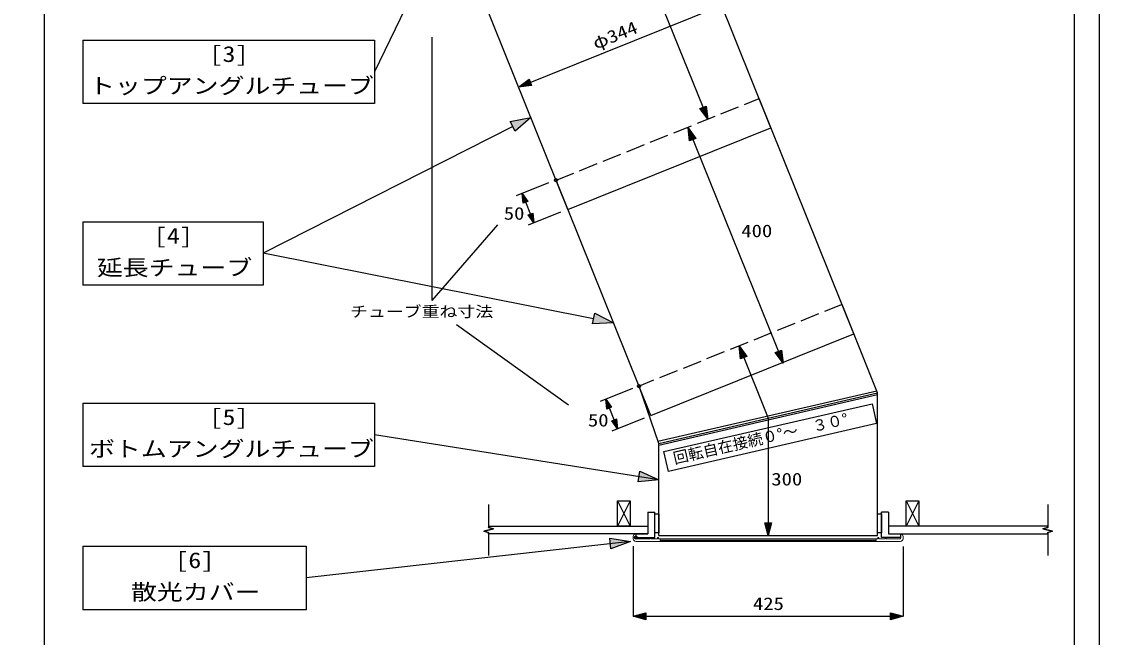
# Model space of a CAD drawing. Units: millimetres at full size, sheet at 1:10; details may follow other scales. Extents: x -2254 to 1746, y -1417 to 1383.
# Drawn here: x 48 to 1746, y -445 to 526 of the extents above; entities that cross this region are included whole.
import ezdxf
from ezdxf.enums import TextEntityAlignment as Align

# ---------------------------------------------------------------- set-up
doc = ezdxf.new("R2010")
doc.units = ezdxf.units.MM
doc.header["$LTSCALE"] = 10
doc.header["$PDMODE"] = 32
doc.header["$PDSIZE"] = 5
doc.linetypes.add('DASHED3', pattern=[4, 3, -1])
for name, color, linetype in [('8-0', 7, 'Continuous'), ('F-6', 7, 'Continuous'), ('F-7', 7, 'Continuous'), ('F-8', 7, 'Continuous')]:
    doc.layers.add(name, color=color, linetype=linetype)
doc.layers.add('F-C', color=7, linetype='Continuous', lineweight=18)
doc.styles.add('ＭＳ ゴシック', font='')
doc.styles.get('ＭＳ ゴシック').set_extended_font_data('MS Gothic')

msp = doc.modelspace()

# ---------------------------------------------------------------- linework, layer by layer
at = {"layer": '8-0'}
msp.add_lwpolyline([(-2253.7, -1416.93), (1746.3, -1416.93), (1746.3, 1383.07), (-2253.7, 1383.07)], close=True, dxfattribs=at)
at = {"layer": 'F-6'}
for p, q in [((783.96, -235.32), (783.96, -271.57)), ((986.95, -229.57), (1006.95, -269.57)), ((986.95, -229.57), (1006.95, -229.57)), ((986.95, -229.57), (1006.95, -269.57)), ((986.95, -229.57), (1006.95, -229.57)), ((1006.95, -229.57), (1006.95, -269.57)), ((1006.95, -229.57), (1006.95, -269.57)), ((1461.82, -229.57), (1441.82, -269.57)), ((1441.82, -229.57), (1461.82, -269.57)), ((1441.82, -269.57), (1441.82, -229.57)), ((1441.82, -229.57), (1461.82, -269.57)), ((1441.82, -269.57), (1441.82, -229.57)), ((1441.82, -229.57), (1461.82, -229.57)), ((1461.82, -229.57), (1461.82, -269.57)), ((1461.82, -229.57), (1461.82, -269.57)), ((1664.81, -235.32), (1664.81, -271.57)), ((783.96, -271.57), (784.87, -269.57)), ((783.96, -269.57), (1034.87, -269.57)), ((783.96, -271.57), (791.46, -273.57)), ((791.46, -273.57), (783.96, -271.57)), ((1006.95, -269.57), (986.95, -269.57)), ((1006.95, -269.57), (986.95, -269.57)), ((1034.87, -269.57), (1034.87, -281.57)), ((1034.87, -269.57), (1034.87, -281.57)), ((1034.87, -269.57), (1034.87, -281.57)), ((1664.81, -269.57), (1413.9, -269.57)), ((1413.9, -269.57), (1413.9, -281.57)), ((1461.82, -269.57), (1441.82, -269.57)), ((1461.82, -269.57), (1441.82, -269.57)), ((1664.81, -271.57), (1657.31, -273.57)), ((1657.31, -273.57), (1664.81, -271.57)), ((1664.81, -271.57), (1663.9, -269.57)), ((791.46, -273.57), (776.46, -277.57)), ((776.46, -277.57), (791.46, -273.57)), ((776.46, -277.57), (783.96, -279.57)), ((783.96, -279.57), (776.46, -277.57)), ((783.96, -279.57), (783.96, -315.82)), ((783.96, -281.57), (783.96, -279.57)), ((1034.87, -281.57), (783.96, -281.57)), ((1413.9, -281.57), (1664.81, -281.57)), ((1657.31, -273.57), (1672.31, -277.57)), ((1672.31, -277.57), (1657.31, -273.57)), ((1672.31, -277.57), (1664.81, -279.57)), ((1664.81, -279.57), (1672.31, -277.57)), ((1664.81, -279.57), (1664.81, -315.82)), ((1664.81, -281.57), (1664.81, -279.57))]:
    msp.add_line(p, q, dxfattribs=at)
for points in [[(1006.95, -229.57), (986.95, -269.57), (986.95, -229.57)], [(1006.95, -229.57), (986.95, -269.57), (986.95, -229.57)], [(1441.82, -229.57), (1461.82, -229.57), (1441.82, -269.57)]]:
    msp.add_lwpolyline(points, dxfattribs=at)
at = {"layer": 'F-7'}
for p, q in [((1228.8, 358.07), (1079.47, 729.15)), ((998.48, 696.55), (1129.14, 371.86)), ((908.9, 229.33), (759.57, 600.41)), ((831.16, 422.53), (1151.06, 551.26)), ((831.16, 422.53), (847.91, 434.7)), ((851.75, 424.69), (831.16, 422.53)), ((847.91, 434.7), (851.75, 424.69)), ((1116.97, 388.61), (1126.98, 392.45)), ((1126.98, 392.45), (1129.14, 371.86)), ((1359.47, 33.37), (1210.14, 404.45)), ((1129.14, 371.86), (1116.97, 388.61)), ((908.9, 229.33), (1228.8, 358.07)), ((1100.64, 337.67), (1098.48, 358.26)), ((1098.48, 358.26), (1110.65, 341.51)), ((1098.48, 358.26), (1247.81, -12.82)), ((1110.65, 341.51), (1100.64, 337.67)), ((1039.57, -95.36), (890.24, 275.72)), ((878.58, 271.56), (827.56, 251.03)), ((838.22, 239.21), (836.6, 254.66)), ((836.6, 254.66), (845.73, 242.1)), ((836.6, 254.66), (855.26, 208.28)), ((845.73, 242.1), (838.22, 239.21)), ((846.13, 220.85), (853.64, 223.73)), ((855.26, 208.28), (846.13, 220.85)), ((897.25, 225.18), (846.23, 204.64)), ((853.64, 223.73), (855.26, 208.28)), ((1396.78, -59.36), (1340.8, 79.76)), ((1039.57, -95.36), (1359.47, 33.37)), ((1180.75, -6.12), (1178.58, 14.48)), ((1178.58, 14.48), (1190.75, -2.27)), ((1178.58, 14.48), (1224.38, -99.34)), ((1235.64, 3.93), (1245.65, 7.77)), ((1247.81, -12.82), (1235.64, 3.93)), ((1245.65, 7.77), (1247.81, -12.82)), ((1190.75, -2.27), (1180.75, -6.12)), ((1021.28, -48.82), (1020.93, -48.97)), ((1010.58, -52.77), (959.56, -73.3)), ((1050.53, -135.39), (1395.78, -56.09)), ((1051.98, -139.32), (1396.78, -59.36)), ((1396.78, -62.84), (1052.27, -142.73)), ((1396.78, -284.36), (1396.78, -59.36)), ((970.22, -85.12), (968.6, -69.67)), ((968.6, -69.67), (977.73, -82.24)), ((968.6, -69.67), (987.26, -116.05)), ((977.73, -82.24), (970.22, -85.12)), ((1059.98, -152.18), (1388.07, -76.82)), ((1388.07, -76.82), (1395.23, -108.01)), ((978.13, -103.48), (985.64, -100.6)), ((1029.25, -99.16), (978.23, -119.69)), ((985.64, -100.6), (987.26, -116.05)), ((1224.38, -99.34), (1224.38, -264.36)), ((987.26, -116.05), (978.13, -103.48)), ((1395.23, -108.01), (1067.14, -183.37)), ((1067.14, -183.37), (1059.98, -152.18)), ((1034.87, -247.76), (1046, -247.76)), ((1034.87, -247.76), (1034.87, -281.57)), ((1046, -287.53), (1046, -247.76)), ((1046, -280.04), (1046, -249.92)), ((1046, -249.92), (1051.98, -249.92)), ((1051.98, -249.92), (1051.98, -280.04)), ((1396.78, -280.04), (1396.78, -249.92)), ((1396.78, -249.92), (1402.77, -249.92)), ((1413.9, -247.76), (1402.77, -247.76)), ((1402.77, -287.53), (1402.77, -247.76)), ((1402.77, -249.92), (1402.77, -280.04)), ((1413.9, -247.76), (1413.9, -281.57)), ((1219.03, -264.36), (1229.74, -264.36)), ((1224.38, -284.36), (1219.03, -264.36)), ((1229.74, -264.36), (1224.38, -284.36)), ((1034.87, -281.57), (1015.9, -281.57)), ((1016.18, -281.57), (1034.87, -281.57)), ((1016.18, -281.57), (1034.87, -281.57)), ((1051.98, -280.04), (1046, -280.04)), ((1051.98, -284.36), (1396.78, -284.36)), ((1402.77, -280.04), (1396.78, -280.04)), ((1413.9, -281.57), (1432.87, -281.57)), ((1011.91, -301.34), (1011.91, -411.65)), ((1436.91, -301.42), (1436.91, -411.65)), ((1011.91, -411.65), (1031.91, -406.29)), ((1031.91, -406.29), (1031.91, -417.01)), ((1416.92, -406.29), (1436.91, -411.65)), ((1416.92, -417.01), (1416.92, -406.29)), ((1031.91, -417.01), (1011.91, -411.65)), ((1011.91, -411.65), (1436.91, -411.65)), ((1436.91, -411.65), (1416.92, -417.01))]:
    msp.add_line(p, q, dxfattribs=at)
at = {"layer": 'F-7', "linetype": 'DASHED3'}
for p, q in [((890.24, 275.72), (1210.14, 404.45)), ((1340.8, 79.76), (1020.93, -48.97))]:
    msp.add_line(p, q, dxfattribs=at)
at = {"layer": 'F-7'}
for points in [[(1051.98, -284.36), (1051.98, -139.32), (1020.93, -48.97)], [(1015.9, -281.57), (1015.9, -287.53), (1046, -287.53)], [(1432.87, -281.57), (1432.87, -287.53), (1402.77, -287.53)]]:
    msp.add_lwpolyline(points, dxfattribs=at)
for p in [(890.24, 275.72), (890.24, 275.72), (1020.9, -48.98)]:
    msp.add_point(p, dxfattribs=at)
for points in [[(831.16, 422.53), (847.91, 434.7), (851.75, 424.69)], [(1129.14, 371.86), (1116.97, 388.61), (1126.98, 392.45)], [(1098.48, 358.26), (1110.65, 341.51), (1100.64, 337.67)], [(836.6, 254.66), (845.73, 242.1), (838.22, 239.21)], [(855.26, 208.28), (846.13, 220.85), (853.64, 223.73)], [(1178.58, 14.48), (1190.75, -2.27), (1180.75, -6.12)], [(1247.81, -12.82), (1235.64, 3.93), (1245.65, 7.77)], [(968.6, -69.67), (977.73, -82.24), (970.22, -85.12)], [(987.26, -116.05), (978.13, -103.48), (985.64, -100.6)], [(1224.38, -284.36), (1219.03, -264.36), (1229.74, -264.36)], [(1011.91, -411.65), (1031.91, -406.29), (1031.91, -417.01)], [(1436.91, -411.65), (1416.92, -417.01), (1416.92, -406.29)]]:
    msp.add_solid(points, dxfattribs=at)
at = {"layer": 'F-8'}
for p, q in [((83.85, 1343.07), (83.85, -536.93)), ((729.54, 706.9), (604.43, 446.52)), ((144.55, 496.52), (144.55, 396.52)), ((694.81, 500.86), (694.81, 85.86)), ((604.43, 396.52), (144.55, 396.52)), ((818.2, 368.29), (850.46, 374.56)), ((850.46, 374.56), (825.65, 353)), ((822.15, 360.18), (429.09, 160.54)), ((825.65, 353), (818.2, 368.29)), ((144.55, 209.98), (144.55, 109.98)), ((798.23, 205.19), (694.81, 85.86)), ((949.48, 57.28), (429.09, 160.54)), ((947.81, 49.38), (951.34, 66.02)), ((980.63, 51.1), (947.81, 49.38)), ((951.34, 66.02), (980.63, 51.1)), ((909.81, -79.14), (733.63, 47.7)), ((144.55, -75.65), (144.55, -175.65)), ((144.55, -75.65), (604.43, -75.65)), ((604.43, -75.65), (604.43, -175.65)), ((1052.13, -196.33), (604.43, -125.65)), ((604.43, -175.65), (144.55, -175.65)), ((1019.44, -199.76), (1022.1, -182.96)), ((1022.1, -182.96), (1052.13, -196.33)), ((1052.13, -196.33), (1019.44, -199.76)), ((975.02, -288.39), (1007.48, -293.53)), ((976.79, -305.31), (975.02, -288.39)), ((144.55, -301.24), (496.55, -301.24)), ((144.55, -301.24), (144.55, -401.24)), ((1007.48, -293.53), (496.55, -351.24)), ((496.55, -301.24), (496.55, -401.24)), ((1007.48, -293.53), (976.79, -305.31)), ((496.55, -401.24), (144.55, -401.24))]:
    msp.add_line(p, q, dxfattribs=at)
for points in [[(83.85, 1343.07), (1706.3, 1343.07), (1706.3, -536.93)], [(144.55, 496.52), (604.43, 496.52), (604.43, 396.52)], [(144.55, 209.98), (429.09, 209.98), (429.09, 109.98), (144.55, 109.98)]]:
    msp.add_lwpolyline(points, dxfattribs=at)
for points in [[(850.46, 374.56), (825.65, 353), (818.2, 368.29)], [(980.63, 51.1), (947.81, 49.38), (951.34, 66.02)], [(1052.13, -196.33), (1019.44, -199.76), (1022.1, -182.96)], [(1007.48, -293.53), (976.79, -305.31), (975.02, -288.39)]]:
    msp.add_solid(points, dxfattribs=at)
at = {"layer": 'F-C'}
for p, q in [((1011.88, -285.7), (1011.88, -289.32)), ((1015.22, -281.57), (1015.01, -281.57)), ((1015.9, -284.11), (1015.72, -282.02)), ((1015.9, -289.43), (1015.9, -284.11)), ((1038.5, -289.83), (1038.54, -287.53)), ((1038.54, -287.53), (1039.96, -287.53)), ((1039.96, -287.53), (1040, -289.83)), ((1397.15, -287.54), (1397.13, -289.83)), ((1398.52, -287.54), (1397.15, -287.54)), ((1398.54, -289.83), (1398.52, -287.54)), ((1408.77, -289.83), (1408.81, -287.53)), ((1408.81, -287.53), (1408.78, -287.53)), ((1408.81, -287.53), (1410.23, -287.53)), ((1410.23, -287.53), (1410.27, -289.83)), ((1433.76, -281.57), (1433.55, -281.57)), ((1436.88, -289.32), (1436.88, -285.7)), ((1016.21, -293.64), (1056.37, -293.64)), ((1038.5, -289.83), (1016.3, -289.83)), ((1050.23, -289.83), (1040, -289.83)), ((1054.84, -291.81), (1393.93, -291.81)), ((1056.37, -293.64), (1392.4, -293.64)), ((1058.7, -292.63), (1390.07, -292.63)), ((1392.4, -293.64), (1432.56, -293.64)), ((1397.13, -289.83), (1394.56, -289.83)), ((1408.77, -289.83), (1398.54, -289.83)), ((1432.47, -289.83), (1410.27, -289.83))]:
    msp.add_line(p, q, dxfattribs=at)
at = {"layer": 'F-C', "color": 8}
for p, q in [((1054.25, -292.12), (1054.84, -292.12)), ((1393.93, -292.12), (1394.52, -292.12))]:
    msp.add_line(p, q, dxfattribs=at)
at = {"layer": 'F-C'}
for points in [[(1054.25, -292.12), (1054.21, -289.83), (1051.64, -289.83), (1051.62, -287.54), (1050.25, -287.54), (1050.23, -289.83)], [(1433.05, -282.02), (1432.87, -284.11), (1432.87, -289.43)], [(1054.21, -289.83), (1394.56, -289.83), (1394.52, -292.12)], [(1058.7, -292.63), (1058.7, -292.37), (1054.5, -292.37)], [(1054.84, -291.81), (1054.84, -292.37), (1393.93, -292.37), (1393.93, -291.81)], [(1394.27, -292.37), (1390.07, -292.37), (1390.07, -292.63)]]:
    msp.add_lwpolyline(points, dxfattribs=at)
for centre, radius, start, end in [((1016.21, -285.7), 4.32, 108.29152, 180), ((1015.01, -282.08), 0.508, 90, 108.29152), ((1015.22, -282.07), 0.5, 5, 90), ((1433.55, -282.07), 0.5, 90, 175), ((1433.76, -282.08), 0.508, 71.70848, 90), ((1432.56, -285.7), 4.32, 0, 71.70848), ((1016.21, -289.32), 4.32, 180, 270), ((1016.3, -289.43), 0.4, 180, 270), ((1054.5, -292.12), 0.254, 181, 270), ((1056.37, -290.47), 3.18, 270, 317.15636), ((1392.4, -290.47), 3.18, 222.84364, 270), ((1394.27, -292.12), 0.254, 270, 359), ((1432.47, -289.43), 0.4, 270, 0), ((1432.56, -289.32), 4.32, 270, 0)]:
    msp.add_arc(centre, radius, start, end, dxfattribs=at)
msp.add_point((1015.9, -287.53), dxfattribs=at)

# ---------------------------------------------------------------- texts
at = {"layer": 'F-7', "style": 'ＭＳ ゴシック', "width": 1.2}
msp.add_text('φ344', height=19.9, rotation=21.921, dxfattribs=at).set_placement((954.89, 475.72), align=Align.BOTTOM_LEFT)
for s, p in [('50', (807.93, 207.41)), ('400', (1182.11, 179.91)), ('50', (940.46, -118.48)), ('300', (1229.36, -211.42)), ('425', (1200.46, -407.75))]:
    msp.add_text(s, height=19.9, dxfattribs=at).set_placement(p, align=Align.BOTTOM_LEFT)
at = {"layer": 'F-7', "style": 'ＭＳ ゴシック'}
msp.add_text('回転自在接続０°～\u3000３０°', height=17.6, rotation=12.936, dxfattribs=at).set_placement((1078.25, -176.71), align=Align.BOTTOM_LEFT)
at = {"layer": 'F-8', "style": 'ＭＳ ゴシック', "width": 1.2}
for s, height, p in [('[3]', 24.93, (344.49, 454.52)), ('トップアングルチューブ', 24.93, (154.49, 404.52)), ('[4]', 24.93, (256.82, 167.98)), ('延長チューブ', 24.93, (166.82, 117.98)), ('チューブ重ね寸法', 17.23, (565.63, 54.84)), ('[5]', 24.93, (344.49, -117.65)), ('ボトムアングルチューブ', 24.93, (154.49, -167.65)), ('[6]', 24.93, (290.55, -343.24)), ('散光カバー', 24.93, (220.55, -393.24))]:
    msp.add_text(s, height=height, dxfattribs=at).set_placement(p, align=Align.BOTTOM_LEFT)

doc.saveas('drawing.dxf')
